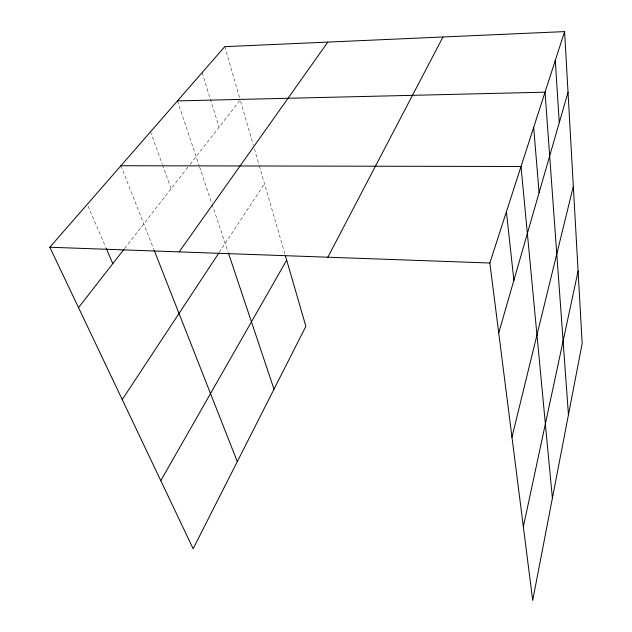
<?xml version="1.0" encoding="UTF-8"?>
<svg xmlns="http://www.w3.org/2000/svg" width="632" height="632" viewBox="0 0 632 632"><rect width="100%" height="100%" fill="white"/><g stroke="black" fill="none" stroke-linecap="round" stroke-linejoin="round"><path stroke-width="0.47" stroke-dasharray="3.16 2.37" d="M219.241 252.405L264.508 183.715M124.709 248.313L189.568 165.031M190.169 164.265L240.231 99.975L253.29 145.02M88.03 206.135L105.828 247.444M120.917 165.734L153.797 249.332M150.503 131.811L162.14 163.941M162.471 164.857L171.114 188.731M177.466 100.907L199.246 165.955M199.562 166.895L211.76 203.314M212.068 204.247L228.263 252.603M202.121 72.625L219.075 127.135M224.771 46.657L239.686 98.102M254.388 148.789L259.041 164.834M259.31 165.781L285.064 254.585"/><path stroke-width="0.95" d="M523.351 526.733L578.09 271.081M511.967 437.123L573.319 186.385M498.735 332.922L568.018 92.264M564.605 31.6L582.175 343.492L532.705 600.4L489.847 263.015L564.605 31.6L224.771 46.657L49.825 247.246L193.139 548.75L305.864 326.333L285.332 255.518M327.858 257.216L442.977 36.988M160.781 480.683L286.675 260.147M122.245 399.606L218.704 253.227M179.18 251.884L327.826 42.091M78.526 307.626L124.117 249.079M177.466 100.907L545.037 92.177L568.452 414.742M120.917 165.734L521.029 166.493L552.392 498.15M49.825 247.246L489.847 263.015M106.215 248.344L112.796 263.615M154.153 250.24L237.292 461.629M228.571 253.519L274.004 389.201M506.406 211.76L513.887 280.276M533.677 127.34L539.088 192.76M555.291 60.419L559.273 122.655"/></g></svg>
